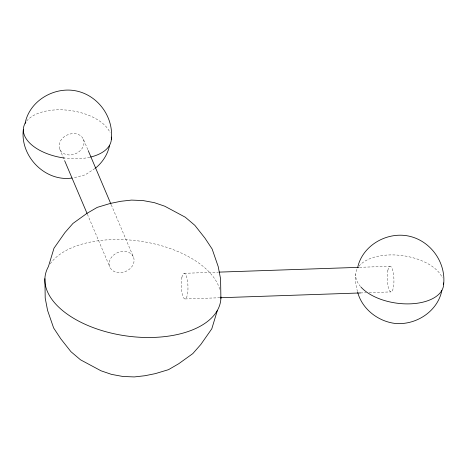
<?xml version="1.0" encoding="UTF-8"?>
<svg xmlns="http://www.w3.org/2000/svg" width="467" height="467" viewBox="0 0 467 467"><rect width="100%" height="100%" fill="white"/><g stroke="black" fill="none" stroke-linecap="round" stroke-linejoin="round"><path stroke-width="0.35" stroke-dasharray="2.33 1.75" d="M94.959 168.511L85.163 174.851L73.407 177.886M184.156 273.312L218.358 272.144M359.555 267.322L390.12 266.278M185.066 298.938L220.004 297.748M360.466 292.949L366.291 292.751M369.199 292.651L391.037 291.904M83.395 139.254A12.825 10.262 -23 0 1 69.157 154.951A12.825 10.262 -23 0 1 62.222 138.582A12.825 10.262 -23 0 1 83.395 139.254L87.948 149.96M111.269 204.832L133.445 257.025A12.825 10.262 -23 0 1 119.208 272.722A12.825 10.262 -23 0 1 112.273 256.354A12.825 10.262 -23 0 1 133.445 257.025M59.788 149.271L64.335 159.977M87.37 214.178L109.838 267.042M357.459 291.717L355.807 284.21L355.65 274.479M89.874 157.221A44.318 23.94 8 0 1 66.32 158.278M26.637 121.093A44.318 23.94 8 0 1 70.68 110.568A44.318 23.94 8 0 1 110.119 132.821M50.22 263.779A88.637 47.885 8 0 1 142.277 241.497A88.637 47.885 8 0 1 220.097 290.567M360.542 286.592A44.318 23.94 8 0 1 357.418 268.437M358.942 266.213A44.318 23.94 8 0 1 402.98 255.688A44.318 23.94 8 0 1 442.418 277.941M387.902 270.165A12.825 3.333 88 0 0 390.155 291.519A12.825 3.333 88 0 0 393.675 275.594A12.825 3.333 88 0 0 387.902 270.165M181.932 277.2A12.825 3.333 88 0 0 184.191 298.553A12.825 3.333 88 0 0 187.711 282.628A12.825 3.333 88 0 0 181.932 277.2"/><path stroke-width="0.7" d="M25.119 123.317C29.596 100.148 55.649 85.554 78.036 91.345C98.946 96.628 113.674 117.69 111.35 139.195M109.582 145.243C107.877 154.238 102.547 162.323 95.548 168.091M217.365 310.432L211.796 328.803L200.857 344.43L192.813 353.601L178.715 363.735L168.523 369.654L155.406 373.612L145.009 375.719L134.298 376.933L122.874 376.478L111.52 374.382L101.012 370.798L80.522 359.818L70.937 351.686L60.809 338.849L53.629 327.968L47.587 310.45L45.206 298.127L44.896 278.676M357.617 267.784C362.345 244.936 388.2 230.756 410.335 236.465C431.245 241.748 445.973 262.816 443.65 284.321M441.881 290.363C437.754 311.542 415.607 325.668 394.638 323.38C377.815 321.133 362.217 309.031 357.693 292.389M72.07 178.038C45.13 182.072 19.9 156.235 23.35 129.359M219.087 272.121L358.825 267.346M220.728 297.724L360.466 292.949M88.234 150.631L110.983 204.167M64.621 160.642L87.09 213.507M220.897 298.349L220.582 278.898L218.2 266.569L212.158 249.051L204.978 238.176L194.85 225.339L185.265 217.202L164.775 206.221L154.268 202.637L142.914 200.547L131.49 200.092L120.778 201.3L110.381 203.414L97.264 207.366L87.072 213.291L72.975 223.419L64.931 232.595L53.991 248.216L48.428 266.587A88.637 47.885 8 0 0 120.62 335.043A88.637 47.885 8 0 0 220.914 296.959M111.274 137.094A44.318 23.94 8 0 1 90.58 157.052M64.89 158.109A44.318 23.94 8 0 1 25.819 122.191M443.638 282.92A44.318 23.94 8 0 1 411.275 303.801A44.318 23.94 8 0 1 361.032 287.141"/></g></svg>
